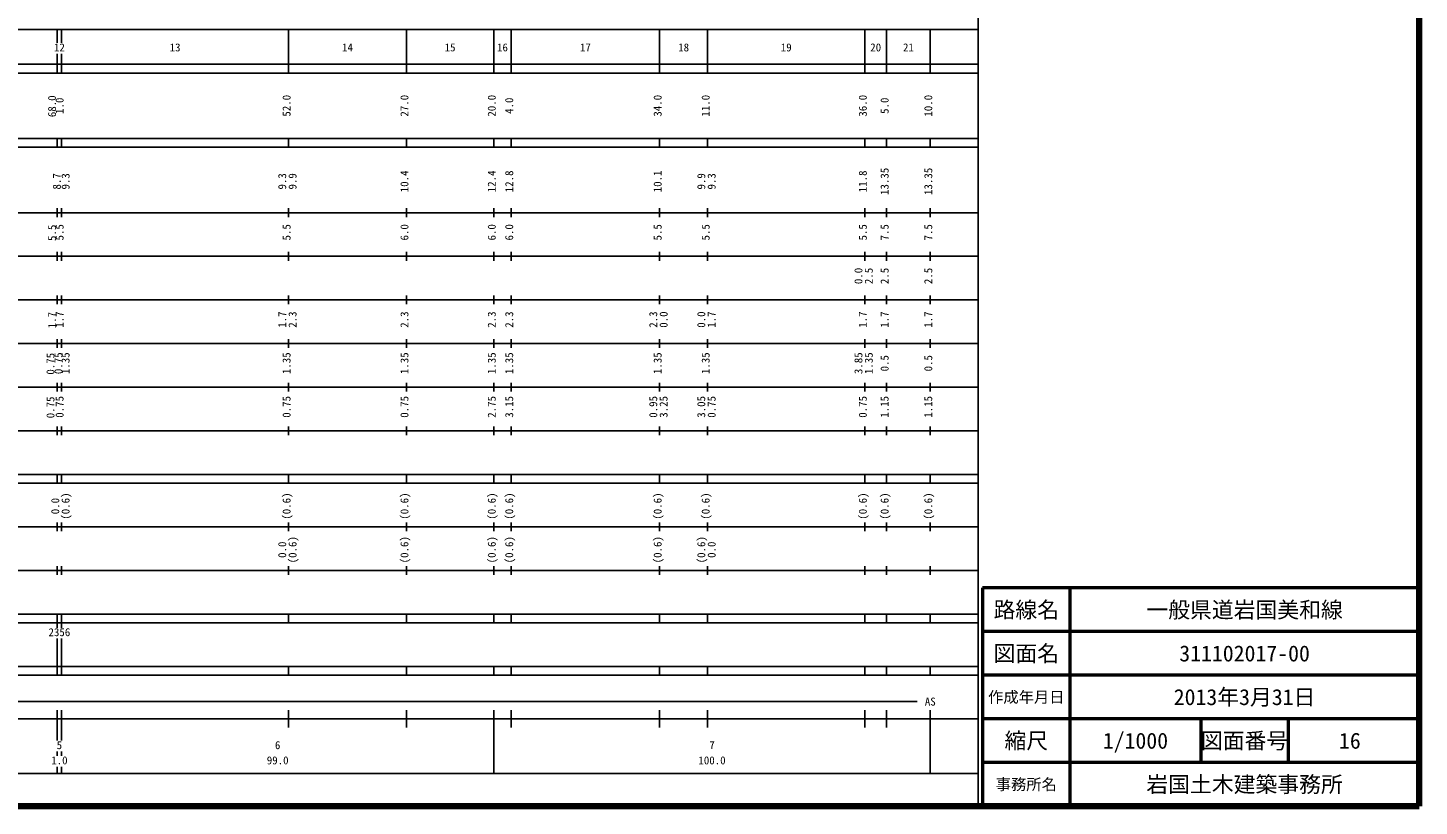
# Model space of a CAD drawing. Units: millimetres on the paper, enlarged 1000 times. Extents: x -625 to 649156, y -131660 to 228340.
# Drawn here: x 330419 to 649156, y -131660 to 46697 of the extents above; entities that cross this region are included whole.
import ezdxf
from ezdxf.enums import TextEntityAlignment as Align

# ---------------------------------------------------------------- set-up
doc = ezdxf.new("R2010")
doc.units = ezdxf.units.MM
doc.header["$LTSCALE"] = 1000
for name, color, linetype, lineweight in [('M-TTL', 2, 'Continuous', 140), ('M-TTL-BAND', 7, 'Continuous', 25), ('M-TTL-FRAM', 2, 'Continuous', 50), ('M-TTL-LINE', 7, 'Continuous', 50)]:
    doc.layers.add(name, color=color, linetype=linetype, lineweight=lineweight)
doc.layers.add('M-TTL-TXT', color=7, linetype='Continuous')
doc.styles.add('ＭＳ ゴシック', font='')
doc.styles.get('ＭＳ ゴシック').set_extended_font_data('MS Gothic')

msp = doc.modelspace()

# ---------------------------------------------------------------- linework, layer by layer
at = {"layer": 'M-TTL'}
for p, q in [((649156, -131660), (649156, 228340)), ((9156, -131660), (649156, -131660))]:
    msp.add_line(p, q, dxfattribs=at)
at = {"layer": 'M-TTL-BAND'}
for p, q in [((548156, -131660), (548156, 218340)), ((37156, 46340), (548156, 46340)), ((337156, 43245), (337156, 46340)), ((338156, 43245), (338156, 46340)), ((390156, 36340), (390156, 46340)), ((417156, 36340), (417156, 46340)), ((437156, 36340), (437156, 46340)), ((441156, 36340), (441156, 46340)), ((475156, 36340), (475156, 46340)), ((486156, 36340), (486156, 46340)), ((522156, 36340), (522156, 46340)), ((527156, 36340), (527156, 46340)), ((537156, 36340), (537156, 46340)), ((9156, 38340), (548156, 38340)), ((337156, 36340), (337156, 40745)), ((338156, 36340), (338156, 40745)), ((9156, 36340), (548156, 36340)), ((9156, 21340), (548156, 21340)), ((9156, 19340), (548156, 19340)), ((337156, 19340), (337156, 21340)), ((338156, 19340), (338156, 21340)), ((390156, 19340), (390156, 21340)), ((417156, 19340), (417156, 21340)), ((437156, 19340), (437156, 21340)), ((441156, 19340), (441156, 21340)), ((475156, 19340), (475156, 21340)), ((486156, 19340), (486156, 21340)), ((522156, 19340), (522156, 21340)), ((527156, 19340), (527156, 21340)), ((537156, 19340), (537156, 21340)), ((9156, 4340), (548156, 4340)), ((337156, 3340), (337156, 5340)), ((338156, 3340), (338156, 5340)), ((390156, 3340), (390156, 5340)), ((417156, 3340), (417156, 5340)), ((437156, 3340), (437156, 5340)), ((441156, 3340), (441156, 5340)), ((475156, 3340), (475156, 5340)), ((486156, 3340), (486156, 5340)), ((522156, 3340), (522156, 5340)), ((527156, 3340), (527156, 5340)), ((537156, 3340), (537156, 5340)), ((15156, -5660), (548156, -5660)), ((337156, -6660), (337156, -4660)), ((338156, -6660), (338156, -4660)), ((390156, -6660), (390156, -4660)), ((417156, -6660), (417156, -4660)), ((437156, -6660), (437156, -4660)), ((441156, -6660), (441156, -4660)), ((475156, -6660), (475156, -4660)), ((486156, -6660), (486156, -4660)), ((522156, -6660), (522156, -4660)), ((527156, -6660), (527156, -4660)), ((537156, -6660), (537156, -4660)), ((21156, -15660), (548156, -15660)), ((337156, -16660), (337156, -14660)), ((338156, -16660), (338156, -14660)), ((390156, -16660), (390156, -14660)), ((417156, -16660), (417156, -14660)), ((437156, -16660), (437156, -14660)), ((441156, -16660), (441156, -14660)), ((475156, -16660), (475156, -14660)), ((486156, -16660), (486156, -14660)), ((522156, -16660), (522156, -14660)), ((527156, -16660), (527156, -14660)), ((537156, -16660), (537156, -14660)), ((337156, -26660), (337156, -24660)), ((338156, -26660), (338156, -24660)), ((390156, -26660), (390156, -24660)), ((417156, -26660), (417156, -24660)), ((437156, -26660), (437156, -24660)), ((441156, -26660), (441156, -24660)), ((475156, -26660), (475156, -24660)), ((486156, -26660), (486156, -24660)), ((522156, -26660), (522156, -24660)), ((527156, -26660), (527156, -24660)), ((537156, -26660), (537156, -24660)), ((15156, -25660), (548156, -25660)), ((337156, -36660), (337156, -34660)), ((338156, -36660), (338156, -34660)), ((390156, -36660), (390156, -34660)), ((417156, -36660), (417156, -34660)), ((437156, -36660), (437156, -34660)), ((441156, -36660), (441156, -34660)), ((475156, -36660), (475156, -34660)), ((486156, -36660), (486156, -34660)), ((522156, -36660), (522156, -34660)), ((527156, -36660), (527156, -34660)), ((537156, -36660), (537156, -34660)), ((21156, -35660), (548156, -35660)), ((25906, -45660), (548156, -45660)), ((337156, -46660), (337156, -44660)), ((338156, -46660), (338156, -44660)), ((390156, -46660), (390156, -44660)), ((417156, -46660), (417156, -44660)), ((437156, -46660), (437156, -44660)), ((441156, -46660), (441156, -44660)), ((475156, -46660), (475156, -44660)), ((486156, -46660), (486156, -44660)), ((522156, -46660), (522156, -44660)), ((527156, -46660), (527156, -44660)), ((537156, -46660), (537156, -44660)), ((25906, -55660), (548156, -55660)), ((337156, -57660), (337156, -55660)), ((338156, -57660), (338156, -55660)), ((390156, -57660), (390156, -55660)), ((417156, -57660), (417156, -55660)), ((437156, -57660), (437156, -55660)), ((441156, -57660), (441156, -55660)), ((475156, -57660), (475156, -55660)), ((486156, -57660), (486156, -55660)), ((522156, -57660), (522156, -55660)), ((527156, -57660), (527156, -55660)), ((537156, -57660), (537156, -55660)), ((9156, -57660), (548156, -57660)), ((337156, -68660), (337156, -66660)), ((338156, -68660), (338156, -66660)), ((390156, -68660), (390156, -66660)), ((417156, -68660), (417156, -66660)), ((437156, -68660), (437156, -66660)), ((441156, -68660), (441156, -66660)), ((475156, -68660), (475156, -66660)), ((486156, -68660), (486156, -66660)), ((522156, -68660), (522156, -66660)), ((527156, -68660), (527156, -66660)), ((537156, -68660), (537156, -66660)), ((18156, -67660), (548156, -67660)), ((9156, -77660), (548156, -77660)), ((337156, -78660), (337156, -76660)), ((338156, -78660), (338156, -76660)), ((390156, -78660), (390156, -76660)), ((417156, -78660), (417156, -76660)), ((437156, -78660), (437156, -76660)), ((441156, -78660), (441156, -76660)), ((475156, -78660), (475156, -76660)), ((486156, -78660), (486156, -76660)), ((522156, -78660), (522156, -76660)), ((527156, -78660), (527156, -76660)), ((537156, -78660), (537156, -76660)), ((9156, -87660), (548156, -87660)), ((337156, -89660), (337156, -87660)), ((338156, -89660), (338156, -87660)), ((390156, -89660), (390156, -87660)), ((417156, -89660), (417156, -87660)), ((437156, -89660), (437156, -87660)), ((441156, -89660), (441156, -87660)), ((475156, -89660), (475156, -87660)), ((486156, -89660), (486156, -87660)), ((522156, -89660), (522156, -87660)), ((527156, -89660), (527156, -87660)), ((537156, -89660), (537156, -87660)), ((24406, -89660), (548156, -89660)), ((337156, -90755), (337156, -89660)), ((337156, -90755), (337156, -89660)), ((338156, -90755), (338156, -89660)), ((337156, -99660), (337156, -93255)), ((337156, -99660), (337156, -93255)), ((338156, -99660), (338156, -93255)), ((9156, -101660), (548156, -101660)), ((24406, -99660), (548156, -99660)), ((337156, -101660), (337156, -99660)), ((338156, -101660), (338156, -99660)), ((390156, -101660), (390156, -99660)), ((417156, -101660), (417156, -99660)), ((437156, -101660), (437156, -99660)), ((441156, -101660), (441156, -99660)), ((475156, -101660), (475156, -99660)), ((486156, -101660), (486156, -99660)), ((522156, -101660), (522156, -99660)), ((527156, -101660), (527156, -99660)), ((537156, -101660), (537156, -99660)), ((40156, -107660), (534156, -107660)), ((337156, -116637), (337156, -109660)), ((338156, -116637), (338156, -109660)), ((390156, -113660), (390156, -109660)), ((417156, -113660), (417156, -109660)), ((437156, -124160), (437156, -109660)), ((441156, -113660), (441156, -109660)), ((475156, -113660), (475156, -109660)), ((486156, -113660), (486156, -109660)), ((522156, -113660), (522156, -109660)), ((527156, -113660), (527156, -109660)), ((537156, -124160), (537156, -109660)), ((9156, -111660), (548156, -111660)), ((337156, -120127), (337156, -119137)), ((338156, -120127), (338156, -119137)), ((37156, -124160), (548156, -124160)), ((337156, -124160), (337156, -122627)), ((338156, -124160), (338156, -122627))]:
    msp.add_line(p, q, dxfattribs=at)
at = {"layer": 'M-TTL-FRAM'}
for p, q in [((649156, -81660), (549156, -81660)), ((549156, -81660), (549156, -131660))]:
    msp.add_line(p, q, dxfattribs=at)
at = {"layer": 'M-TTL-LINE'}
for p, q in [((569156, -81660), (569156, -131660)), ((649156, -91660), (549156, -91660)), ((649156, -101660), (549156, -101660)), ((649156, -111660), (549156, -111660)), ((599156, -111660), (599156, -114160)), ((599156, -114160), (599156, -119160)), ((619156, -111660), (619156, -114160)), ((619156, -114160), (619156, -119160)), ((599156, -119160), (599156, -121660)), ((619156, -119160), (619156, -121660)), ((649156, -121660), (549156, -121660))]:
    msp.add_line(p, q, dxfattribs=at)

# ---------------------------------------------------------------- texts
at = {"layer": 'M-TTL-BAND', "style": 'ＭＳ ゴシック'}
for s, p in [('12', (337656, 40745)), ('13', (364156, 40745)), ('14', (403656, 40745)), ('15', (427156, 40745)), ('16', (439156, 40745)), ('17', (458156, 40745)), ('18', (480656, 40745)), ('19', (504156, 40745)), ('20', (524656, 40745)), ('21', (532156, 40745)), ('AS', (537156, -109160)), ('5', (337656, -119137)), ('6', (387656, -119137)), ('7', (487156, -119137)), ('1.0', (337656, -122627)), ('99.0', (387656, -122627)), ('100.0', (487156, -122627))]:
    msp.add_text(s, height=1833, dxfattribs=at).set_placement(p, align=Align.BOTTOM_CENTER)
for s, p in [('68.0', (337428, 28718)), ('1.0', (339156, 28840)), ('52.0', (391156, 28840)), ('27.0', (418156, 28840)), ('20.0', (438156, 28840)), ('4.0', (442156, 28840)), ('34.0', (476156, 28840)), ('11.0', (487156, 28840)), ('36.0', (523156, 28840)), ('5.0', (528156, 28840)), ('10.0', (538156, 28840)), ('8.7', (338520, 11514)), ('8.7', (338520, 11514)), ('9.3', (340526, 11514)), ('9.3', (390156, 11514)), ('9.9', (392526, 11514)), ('10.4', (418156, 11514)), ('12.4', (438156, 11514)), ('12.8', (442156, 11514)), ('10.1', (476156, 11514)), ('9.9', (486156, 11514)), ('9.3', (488526, 11514)), ('11.8', (523156, 11514)), ('13.35', (528156, 11514)), ('13.35', (538156, 11514)), ('5.5', (337428, -282)), ('5.5', (339156, -160)), ('5.5', (391156, -160)), ('6.0', (418156, -160)), ('6.0', (438156, -160)), ('6.0', (442156, -160)), ('5.5', (476156, -160)), ('5.5', (487156, -160)), ('5.5', (523156, -160)), ('7.5', (528156, -160)), ('7.5', (538156, -160)), ('0.0', (522156, -10160)), ('2.5', (524526, -10160)), ('2.5', (528156, -10160)), ('2.5', (538156, -10160)), ('1.7', (337428, -20282)), ('1.7', (339156, -20160)), ('1.7', (390156, -20160)), ('2.3', (392526, -20160)), ('2.3', (418156, -20160)), ('2.3', (438156, -20160)), ('2.3', (442156, -20160)), ('2.3', (475156, -20160)), ('0.0', (477526, -20160)), ('0.0', (486156, -20160)), ('1.7', (488526, -20160)), ('1.7', (523156, -20160)), ('1.7', (528156, -20160)), ('1.7', (538156, -20160)), ('0.75', (337063, -30282)), ('0.75', (338885, -30160)), ('1.35', (340526, -30160)), ('1.35', (391156, -30160)), ('1.35', (418156, -30160)), ('1.35', (438156, -30160)), ('1.35', (442156, -30160)), ('1.35', (476156, -30160)), ('1.35', (487156, -30160)), ('3.85', (522156, -30160)), ('1.35', (524526, -30160)), ('0.5', (528156, -30160)), ('0.5', (538156, -30160)), ('0.75', (337063, -40282)), ('0.75', (339156, -40160)), ('0.75', (391156, -40160)), ('0.75', (418156, -40160)), ('2.75', (438156, -40160)), ('3.15', (442156, -40160)), ('0.95', (475156, -40160)), ('3.25', (477526, -40160)), ('3.05', (486156, -40160)), ('0.75', (488526, -40160)), ('0.75', (523156, -40160)), ('1.15', (528156, -40160)), ('1.15', (538156, -40160)), ('(0.6)', (340526, -62896)), ('(0.6)', (391156, -62896)), ('(0.6)', (418156, -62896)), ('(0.6)', (438156, -62896)), ('(0.6)', (442156, -62896)), ('(0.6)', (476156, -62896)), ('(0.6)', (487156, -62896)), ('(0.6)', (523156, -62896)), ('(0.6)', (528156, -62896)), ('(0.6)', (538156, -62896)), ('0.0', (338156, -62896)), ('0.0', (390156, -72896)), ('(0.6)', (392526, -72896)), ('(0.6)', (418156, -72896)), ('(0.6)', (438156, -72896)), ('(0.6)', (442156, -72896)), ('(0.6)', (476156, -72896)), ('(0.6)', (486156, -72896)), ('0.0', (488526, -72896))]:
    msp.add_text(s, height=1833, rotation=90, dxfattribs=at).set_placement(p, align=Align.BOTTOM_CENTER)
msp.add_text('2356', height=1833, dxfattribs=at).set_placement((335156, -93255), align=Align.BOTTOM_LEFT)
at = {"layer": 'M-TTL-TXT', "style": 'ＭＳ ゴシック'}
for s, height, p in [('路線名', 3666, (559156, -86660)), ('路線名', 3666, (559156, -86660)), ('一般県道岩国美和線', 3666, (609156, -86660)), ('図面名', 3666, (559156, -96660)), ('図面名', 3666, (559156, -96660)), ('311102017-00', 3666, (609156, -96660)), ('作成年月日', 2566, (559156, -106660)), ('作成年月日', 2566, (559156, -106660)), ('2013年3月31日', 3666, (609156, -106660)), ('縮尺', 3666, (559156, -116660)), ('縮尺', 3666, (559156, -116660)), ('1/1000', 3666, (584156, -116660)), ('図面番号', 3666, (609156, -116660)), ('図面番号', 3666, (609156, -116660)), ('16', 3666, (633281, -116660)), ('岩国土木建築事務所', 3666, (609156, -126660)), ('事務所名', 2566, (559156, -126660)), ('事務所名', 2566, (559156, -126660))]:
    msp.add_text(s, height=height, dxfattribs=at).set_placement(p, align=Align.MIDDLE_CENTER)

doc.saveas('drawing.dxf')
